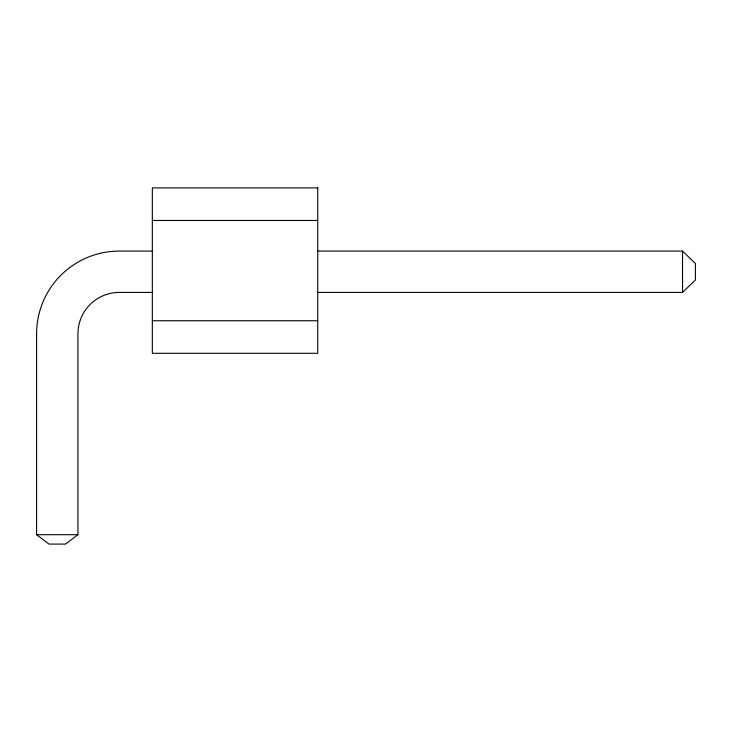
<?xml version="1.0" encoding="UTF-8"?>
<svg xmlns="http://www.w3.org/2000/svg" width="732" height="732" viewBox="0 0 732 732"><rect width="100%" height="100%" fill="white"/><g stroke="black" fill="none" stroke-linecap="round" stroke-linejoin="round"><path stroke-width="1.1" d="M317.734 292.416L682.526 292.416L695.4 280.017L695.4 263.474L682.526 251.076L317.734 251.076M152.338 292.416L119.298 292.416A41.349 41.349 0 0 0 77.949 333.765L77.949 534.689L65.541 544.086L49.007 544.086L36.6 534.689L36.6 333.765A82.698 82.698 0 0 1 119.298 251.076L152.338 251.076M152.338 220.469L317.734 220.469M152.338 320.744L317.734 320.744M36.6 534.689L77.949 534.689M682.526 251.076L682.526 292.416M317.734 187.914L152.338 187.914L152.338 353.3L317.734 353.3L317.734 187.914"/></g></svg>
